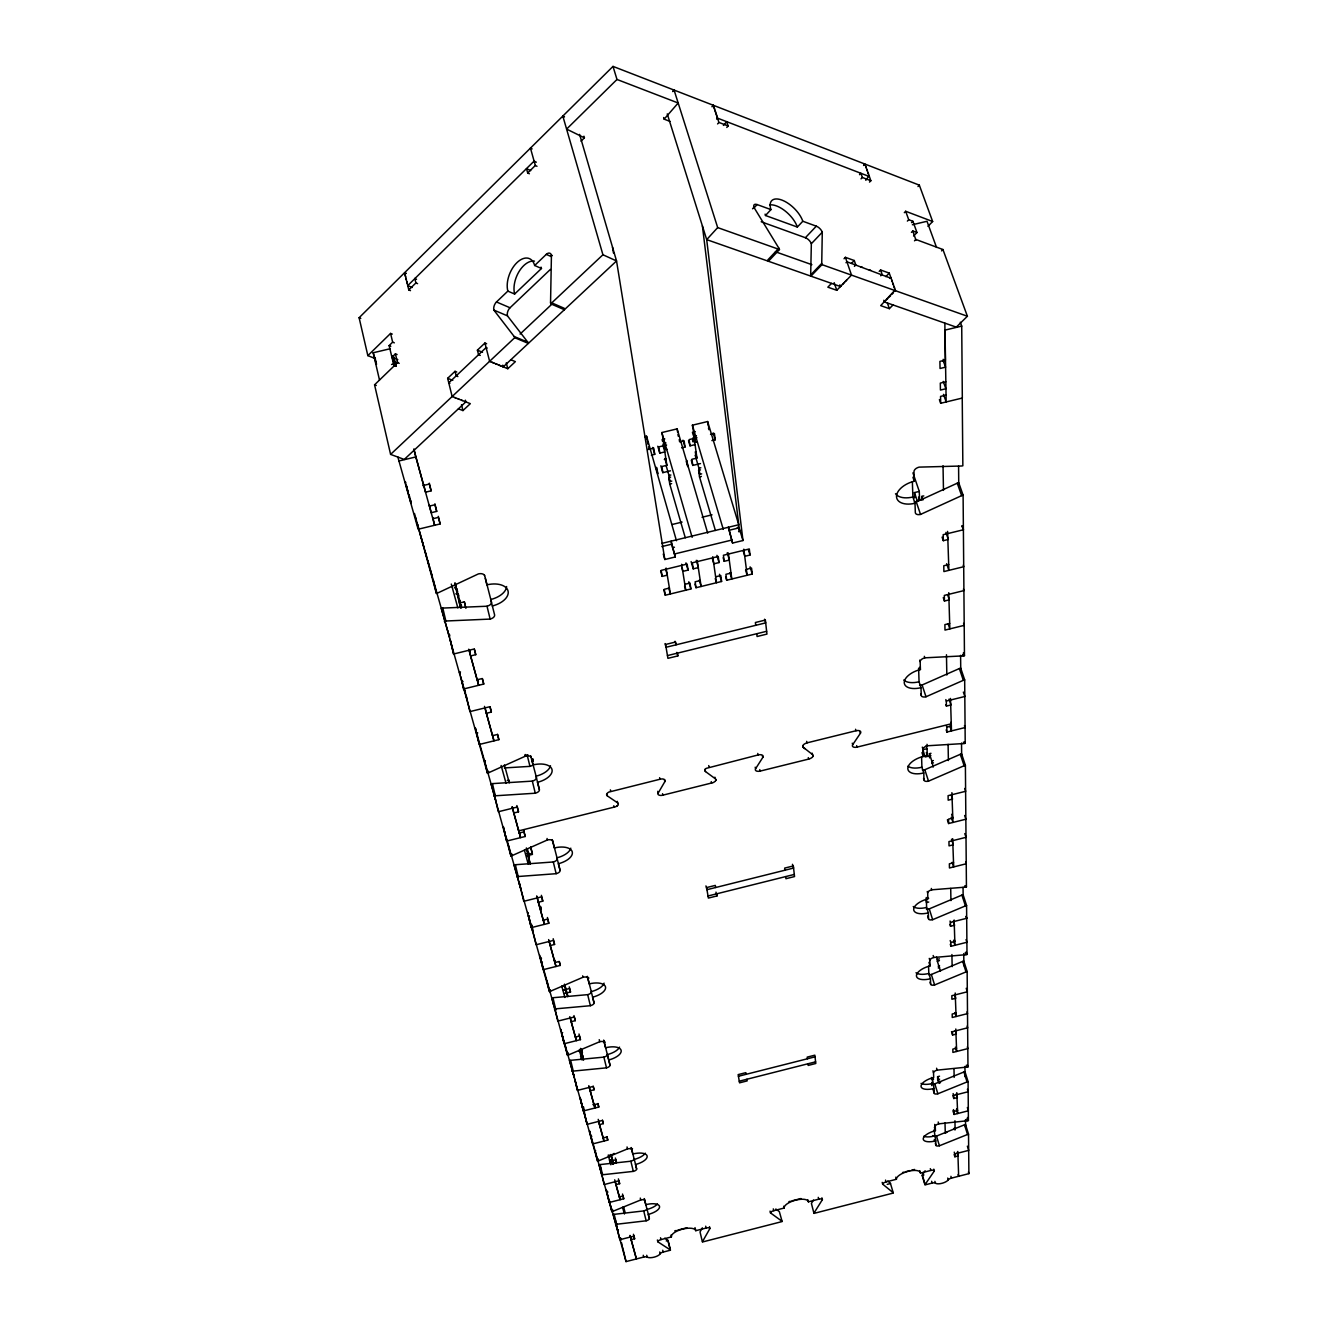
<?xml version="1.0" encoding="UTF-8"?>
<svg xmlns="http://www.w3.org/2000/svg" width="1328" height="1328" viewBox="0 0 1328 1328"><rect width="100%" height="100%" fill="white"/><g stroke="black" fill="none" stroke-linecap="round" stroke-linejoin="round"><path stroke-width="1.5" d="M822.281 232.201L811.342 243.721L810.678 274.946A6.042 2.955 45 0 0 810.927 276.158L821.982 264.637A6.059 2.938 45 0 1 821.733 263.409L822.281 232.201A6.009 2.872 44.7 0 0 816.305 226.175L802.809 221.245A21.215 10.209 44.4 0 0 781.727 200.013A21.215 10.209 44.4 0 0 770.937 209.608L765.492 215.501L797.348 227.055L802.809 221.245M550.556 302.336L564.184 308.262A6.175 3.685 -67.8 0 0 564.383 309.723L550.755 303.813A6.192 3.669 -67.8 0 1 550.556 302.336L551.435 255.175A6.159 3.619 -67.5 0 0 546.289 254.378L534.669 265.484A21.348 12.467 -67.9 0 0 517.024 262.562A21.348 12.467 -67.9 0 0 507.844 291.114L496.473 301.971A6.059 3.519 -68.4 0 0 493.867 310.088L514.202 336.532A6.109 3.586 -68.6 0 1 514.716 337.694L528.361 343.404A6.076 3.602 -68.6 0 0 527.847 342.242L507.445 315.848L493.867 310.088M715.908 779.719L715.892 780.051A4.947 2.507 -15.7 0 1 715.709 780.549M813.101 755.831L813.068 755.997A4.93 2.49 -16.8 0 1 812.869 756.495M812.122 753.125L812.553 754.586A4.748 2.407 -16.8 0 1 810.943 758.222L809.582 758.819A4.748 2.407 -16.8 0 1 808.752 759.068L759.931 771.153A4.748 2.407 -16.2 0 1 755.615 768.68L762.836 757.375A4.781 2.44 -16.2 0 0 758.205 754.918L706.23 768.364A4.797 2.44 -15.7 0 0 705.351 771.452L715.659 779.005A4.764 2.407 -15.7 0 1 713.053 782.64L662.373 795.289A4.764 2.407 -15.1 0 1 659.203 795.173L658.373 794.725A4.764 2.407 -15.1 0 1 657.858 793.613L664.863 781.611L664.448 780.117M802.892 745.622L802.826 745.788A4.615 2.341 -16.8 0 0 802.726 746.286M702.346 1227.836L700.039 1231.936L702.429 1241.995L782.142 1221.561L779.337 1211.617L775.801 1209.011M702.495 1241.597L709.949 1228.466L709.467 1226.64M813.466 1200.064L811.408 1203.4L813.964 1213.394L893.312 1193.042L890.358 1183.148L887.768 1181.024M814.047 1212.979L822.397 1199.632L821.883 1197.823M950.848 722.332L951.329 723.793L856.842 747.166A4.748 2.39 -17.3 0 1 852.725 744.643L860.428 733.255L859.963 731.778M925.135 1170.748L922.279 1174.965L925.118 1184.476L934.348 1170.947L933.8 1169.155M672.765 91.599L674.076 90.072L717.684 227.603L779.47 249.531L768.447 261.267A6.142 3.038 44.4 0 0 767.833 259.906L778.855 248.17L753.922 207.334A6.125 2.971 44.1 0 1 757.109 204.562L770.937 209.608M673.196 91.084L674.076 90.072L674.325 90.885M670.009 121.379L664.149 119.155L678.176 103.003L616.989 79.464L613.005 66.4L359.108 317.724L367.839 355.622L375.426 358.626M712.455 106.29L713.335 105.294L713.601 106.091M712.024 106.788L713.335 105.294L718.913 122.425L728.109 125.961L726.781 127.455M716.639 119.138L717.253 117.329M717.585 123.936L718.913 122.425M723.395 125.396L726.715 121.678L728.109 125.961M717.684 227.603L706.695 239.621L742.966 540.529L732.558 543.052L728.375 527.266L732.558 543.052M752.561 208.811L753.922 207.334M753.706 208.264L757.109 204.562M863.598 165.469L865.209 164.838M864.03 165.004L864.926 164.058L870.853 180.724L869.508 182.119M859.531 174.682L860.876 173.271L862.353 177.454L870.853 180.724M761.21 221.776L805.382 237.712L816.305 226.175M861.025 178.865L862.353 177.454M869.093 175.761L865.806 180.293M810.678 274.946L821.733 263.409M844.027 258.761L845.405 257.333L854.269 260.52L855.796 264.936L854.419 266.364M917.997 186.534L919.325 185.14L613.005 66.4M846.002 262.728L846.932 261.765L891.105 278.316M831.527 283.395L827.842 287.18L836.773 290.301L851.514 275.112L845.405 257.333M851.497 263.376L854.269 260.52M904.318 212.679L905.679 211.285L932.654 221.51L927.94 226.324M842.516 284.391L843.894 282.964M845.272 281.536L846.666 280.108M667.254 113.893L706.695 239.621L840.441 286.516L841.139 285.802M907.373 221.095L908.717 219.701L905.679 211.285M911.539 222.656L912.9 221.278L908.717 219.701M911.423 232.35L912.784 230.956L916.967 232.533L913.581 236.002M879.202 271.393L880.58 269.982L889.262 273.103L895.487 290.716L894.79 291.43M914.494 240.833L915.855 239.455L942.93 249.515L967.398 316.247L956.276 327.136L884.382 301.921L883.801 300.277M880.746 275.792L882.124 274.381L880.58 269.982M885.809 276.622L889.262 273.103M889.893 278.432L890.822 277.486M886.457 299.829L887.851 298.435M889.229 297.04L890.623 295.629M892.001 294.235L893.395 292.824M941.569 250.892L942.93 249.515M895.188 289.886L880.696 305.639L889.362 308.66L893.047 304.959M417.59 283.644L415.913 282.93L414.851 278.598L534.088 161.12L536.329 162.199M616.989 79.464L566.608 129.098L584.403 137.83L581.017 141.15M412.228 287.479L407.746 285.603L415.382 278.083M410.485 290.633L408.792 289.919L415.913 282.93M529.374 173.769L527.697 172.972L535.317 165.485L530.453 148.105L532.13 148.919M367.839 355.622L390.581 333.428L392.275 334.108M394.101 366.279L389.121 345.595L392.64 342.159L390.581 333.428M397.105 354.543L395.412 353.862L391.876 357.282L397.802 359.639M465.381 400.176L465.813 401.886L404.26 459.438L390.598 454.392L374.562 384.821L397.504 362.677L395.412 353.862M507.844 291.114L514.633 294.036L541.459 268.488A21.314 12.483 -67.9 0 0 541.011 267.127M507.445 315.848A6.026 3.536 -68.3 0 1 510.035 307.764L550.39 269.418M458.409 408.808L462.941 410.568L470.328 403.662L452.151 396.524L447.652 378.314L455.039 371.325L456.749 372.006M480.271 355.406L478.561 354.709L477.399 350.16L484.919 343.039L486.629 343.753M390.598 454.392L514.716 337.694M550.755 303.813L602.929 254.76L562.823 116.067L563.952 116.615M520.095 334.058L552.548 303.548M502.416 366.511L503.262 366.86L616.541 260.952L579.606 134.41M484.919 343.039L489.617 361.299L507.794 368.719L515.38 361.631L510.848 359.772M812.553 754.586L803.174 747.266A4.781 2.424 -16.8 0 1 804.204 744.145L805.714 743.298A4.781 2.424 -16.8 0 1 807.125 742.833L856.012 730.749A4.781 2.424 -17.4 0 1 860.428 733.255M518.352 829.369L518.717 830.863L615.594 806.76A4.764 2.424 -14.5 0 0 618.035 803.158L607.278 795.837A4.797 2.457 -14.5 0 1 608.822 792.086L660.879 779.021A4.797 2.44 -15.1 0 1 664.863 781.611M914.394 502.183A5.329 3.005 -19.4 0 0 916.287 501.951L957.256 483.193A5.329 3.005 -20 0 1 958.716 482.695L963.099 495.161L964.46 655.667A4.93 2.556 -18.9 0 1 963.115 655.883L924.836 657.825A4.93 2.556 -18.5 0 0 920.155 661.643L920.42 669.528A17.098 8.815 -18.3 0 0 904.252 682.675A17.098 8.815 -18.3 0 0 921.001 687.688L921.25 695.374A4.847 2.473 -18.3 0 0 925.998 696.768L963.331 680.318A4.847 2.473 -18.8 0 1 964.676 679.87L960.692 668.1A4.831 2.49 -18.8 0 0 959.364 668.548L922.113 684.999A4.831 2.49 -18.3 0 1 919.557 685.198M912.369 481.865L912.884 497.004L915.009 503.262L915.324 512.575A5.329 2.988 -19.4 0 0 920.536 514.417L961.638 495.643A5.345 2.988 -20 0 1 963.099 495.161M484.554 575.14L491.443 602.016A5.362 3.054 -13.2 0 1 487.011 606.232L442.822 608.075A5.378 3.071 -12.6 0 0 441.294 608.324L487.426 773.128A4.963 2.606 -13.1 0 0 488.77 772.68L525.656 756.047A4.963 2.606 -13.6 0 1 531.134 757.392L536.429 777.511A4.864 2.523 -13.6 0 1 532.329 781.113L492.439 783.62A4.88 2.523 -13.1 0 0 491.045 783.852L510.931 855.962A4.731 2.357 -13.3 0 0 512.226 855.547L547.418 839.96A4.731 2.357 -13.7 0 1 552.597 841.122L552.232 839.628M922.379 769.941A4.598 2.258 -17.9 0 0 924.819 769.725L960.327 754.304A4.615 2.258 -18.3 0 1 961.588 753.889L965.39 765.31L966.435 886.938A4.299 1.959 -17.8 0 1 965.24 887.154L931.775 889.81A4.299 1.959 -17.4 0 0 927.674 892.881L927.874 898.923A14.957 6.773 -17.3 0 0 913.681 909.514A14.957 6.773 -17.3 0 0 928.322 912.867L928.521 918.76A4.233 1.909 -17.3 0 0 932.654 919.69L965.423 905.895A4.25 1.909 -17.7 0 1 966.585 905.513L963.082 894.707A4.233 1.909 -17.7 0 0 961.92 895.089L929.251 908.883A4.233 1.909 -17.3 0 1 926.346 909.033M923.541 778.507L924.006 779.934A4.615 2.241 -17.9 0 0 928.521 781.146L964.128 765.725A4.615 2.241 -18.3 0 1 965.39 765.31M552.548 840.392L557.212 858.635A4.631 2.291 -13.8 0 1 553.295 861.972L515.364 864.727A4.648 2.307 -13.3 0 0 514.052 864.96L549.427 991.535A4.349 1.992 -13.6 0 0 550.605 991.153L583.009 977.259A4.333 1.992 -14 0 1 587.723 978.122L587.374 976.727M587.374 976.329L591.325 991.734A4.266 1.942 -14 0 1 587.673 994.655L552.963 997.726A4.266 1.942 -13.6 0 0 551.751 997.942L567.504 1055.229A4.167 1.826 -13.7 0 0 568.633 1054.864L599.725 1041.716A4.15 1.826 -14.1 0 1 604.207 1042.48M580.718 1053.436L582.477 1052.706M928.853 974.686A4.05 1.76 -17.1 0 0 931.343 974.47L962.667 961.422A4.05 1.76 -17.4 0 1 963.796 961.057L967.149 971.548L967.963 1066.899A3.818 1.544 -17.1 0 1 966.9 1067.098L937.17 1070.136A3.818 1.56 -16.8 0 0 933.518 1072.675L933.684 1077.456A13.297 5.362 -16.8 0 0 921.034 1086.238A13.297 5.362 -16.8 0 0 934.032 1088.479L934.182 1093.16A3.768 1.511 -16.8 0 0 937.867 1093.774L967.05 1081.938A3.768 1.511 -17 0 1 968.079 1081.606L964.975 1071.646A3.768 1.511 -17 0 0 963.929 1071.978L934.812 1083.831A3.768 1.511 -16.8 0 1 931.575 1083.797M930.032 982.172L930.646 984.148A4.067 1.743 -17.1 0 0 934.613 984.961L966.02 971.913A4.067 1.743 -17.4 0 1 967.149 971.548M572.069 1071.314A4.1 1.776 -13.8 0 1 573.231 1071.098L606.498 1067.845A4.1 1.776 -14.1 0 0 610.017 1065.139L607.377 1054.399A4.084 1.776 -14.1 0 1 603.875 1057.121L570.658 1060.325A4.1 1.793 -13.8 0 0 569.496 1060.541L597.567 1161.137A3.851 1.577 -14 0 0 598.613 1160.805L627.513 1148.886A3.851 1.577 -14.2 0 1 631.63 1149.467M601.484 1174.981A3.801 1.527 -14 0 1 602.563 1174.765L633.34 1171.379A3.801 1.527 -14.2 0 0 636.643 1168.955L634.137 1158.796A3.785 1.527 -14.2 0 1 630.85 1161.22L600.123 1164.573A3.801 1.544 -14 0 0 599.044 1164.772L611.893 1211.634A3.702 1.461 -14.1 0 0 612.905 1211.302L640.743 1199.964A3.702 1.461 -14.3 0 1 644.711 1200.462M934.265 1136.336A3.619 1.411 -16.6 0 0 936.489 1136.087L964.526 1124.799A3.635 1.411 -16.9 0 1 965.522 1124.484L968.527 1134.178L968.892 1173.637L951.462 1178.119A3.536 1.328 -16.6 0 0 948.275 1179.845A7.072 2.656 -16.5 0 1 941.901 1183.314A7.072 2.656 -16.5 0 1 935.427 1183.148A3.536 1.328 -16.5 0 0 932.19 1183.065L924.985 1184.908L922.147 1175.396L923.939 1174.948M935.327 1143.408L935.875 1145.234A3.635 1.394 -16.6 0 0 939.427 1145.765L967.531 1134.494A3.635 1.394 -16.8 0 1 968.527 1134.178M615.528 1224.449A3.669 1.411 -14.1 0 1 616.574 1224.25L646.155 1220.797A3.652 1.411 -14.3 0 0 649.342 1218.523L646.919 1208.646A3.652 1.428 -14.3 0 1 643.731 1210.92L614.183 1214.34A3.652 1.428 -14.1 0 0 613.154 1214.539L626.036 1261.6L643.698 1257.068A3.552 1.345 -14.3 0 1 647.184 1257.101A7.121 2.673 -14.4 0 0 654.123 1257.151A7.121 2.673 -14.4 0 0 660.182 1253.765A3.552 1.345 -14.4 0 1 663.203 1252.072L670.474 1250.196L668.067 1240.535L666.258 1240.999M602.696 1174.151L601.767 1174.384L601.103 1171.993M956.226 1093.874L957.372 1097.592L953.77 1098.505L953.72 1095.434L968.212 1091.732L967.398 1089.275M614.698 1179.828L615.993 1184.642L619.645 1183.696L618.4 1178.882M607.543 1191.764L606.464 1190.519M607.792 1192.195L606.896 1192.411L607.543 1194.735M967.348 1107.519L968.361 1110.789L954.068 1114.441L954.019 1111.436L957.588 1110.523L957.023 1108.681M622.517 1194.038L623.745 1198.769L609.253 1202.471L606.448 1190.751M614.15 1215.137L614.217 1217.859M954.168 1129.514L955.463 1127.904M945.32 1133.315L947.146 1131.854M615.711 1221.146L614.366 1218.44M616.889 1227.437L616.59 1223.752M617.503 1229.877L618.383 1229.662M630.236 1236.003L631.132 1239.688L634.635 1238.792L633.904 1236.119L619.827 1239.721L617.288 1229.064M957.222 1152.272L958.318 1155.875L954.865 1156.771L954.815 1153.932L968.693 1150.38L967.365 1146.18M674.773 1230.873L676.301 1230.492M677.811 1230.11L686.925 1227.769M788.898 1201.641L790.426 1201.259M791.936 1200.861L801.016 1198.537M902.525 1172.541L904.036 1172.143M905.547 1171.761L910.062 1170.599M911.556 1170.217L914.577 1169.453M657.393 1239.987L657.841 1241.813A3.586 1.361 -14.4 0 1 660.995 1239.605L671.42 1236.916A12.566 4.781 -14.6 0 1 682.509 1229.13A12.566 4.781 -14.6 0 1 695.756 1230.691L706.181 1228.018A3.586 1.361 -14.8 0 1 709.949 1228.466M781.926 1221.212L770.522 1212.929A3.569 1.361 -15.3 0 1 773.776 1210.688L784.167 1208.032A12.516 4.764 -15.5 0 1 795.605 1200.163A12.516 4.764 -15.5 0 1 808.387 1201.823L818.778 1199.167A3.569 1.361 -15.6 0 1 822.397 1199.632M893.146 1192.677L882.705 1184.178A3.569 1.361 -16.1 0 1 886.058 1181.92L896.4 1179.264A12.5 4.748 -16.3 0 1 908.203 1171.313A12.5 4.748 -16.3 0 1 920.52 1173.089L930.862 1170.433A3.569 1.345 -16.5 0 1 934.348 1170.947M887.22 1184.36L890.524 1183.514M589.333 1087.2L590.18 1090.753L594.097 1089.757L593.234 1086.221M584.984 1115.603L583.556 1106.971M592.886 1104.597L594.33 1104.232L595.044 1106.855M956.011 1013.081L952.193 1014.044L952.259 1017.48L967.548 1013.613L967 1011.886M581.332 1102.821L583.274 1110.972L598.795 1107.037L597.949 1103.518M738.434 1076.261L815.043 1056.839M739.264 1081.191L815.608 1061.836M598.231 1119.355L599.492 1124.6L603.31 1123.621L602.464 1120.135M951.512 1031.607L952.574 1035.01L956.343 1034.064L955.28 1030.644M591.74 1136.469L590.578 1134.71M956.575 1048.174L952.84 1049.12L952.906 1052.407L967.83 1048.605L967.299 1046.929M606.946 1136.635L607.792 1140.088L592.637 1143.939L589.549 1130.958L590.329 1133.631M608.855 1155.377L611.677 1154.663M612.54 1154.447L614.1 1153.418M609.353 1156.605L611.262 1156.124L611.544 1157.219M609.436 1160.207L611.395 1159.709L612.507 1163.926M940.589 1082.32L938.647 1082.818L937.684 1079.681L937.601 1076.709L939.527 1076.211M610.05 1161.087L613.071 1160.307M609.834 1161.319L615.81 1159.792L616.557 1162.548L613.138 1163.411L610.764 1154.779M933.584 1079.1L931.609 1079.747L931.609 1077.489M610.199 1163.029L612.158 1162.531M937.684 1079.681L939.61 1079.183M590.744 1135.473L600.903 1171.462L600.787 1167.893M556.216 1009.811L555.187 1010.077L554.755 1008.566L557.81 1021.116L574.294 1016.982L575.29 1020.651L571.189 1021.68L570.359 1018.227M953.305 921.217L954.583 925.234L950.533 926.263L950.466 922.379L966.734 918.295L966.087 916.27L966.701 918.312M562.64 1032.537L561.628 1032.786L564.234 1043.725L580.452 1039.625L578.991 1033.997M966.037 939.61L966.933 942.266L950.914 946.3L950.848 942.515L954.849 941.519L954.218 939.51M579.406 1049.635L580.834 1049.269L583.54 1060.259M940.473 971.166L937.319 961.157L937.286 959.397L939.394 958.866M579.157 1051.477L581.465 1050.73L581.183 1049.684M937.319 961.157L939.444 960.625M580.635 1052.905L582.013 1052.54M580.519 1056.457L582.66 1055.909L583.108 1057.569L580.967 1058.101M938.182 966.22L939.577 965.871M938.215 967.963L939.626 967.614M574.692 1078.834L577.448 1090.404L593.184 1086.42L594.097 1089.757M531.881 927.774L532.13 925.184M529.357 919.706L531.233 927.641L548.813 923.259L547.418 917.499M947.395 819.791L948.607 823.526L965.888 819.21L964.626 815.492M533.026 929.002L532.163 928.969L533.209 932.588M708.023 895.985L794.293 874.438M716.655 893.827L717.004 895.919L708.372 898.077L706.596 887.569L715.294 885.411L715.626 887.519M549.344 941.735L550.257 945.536L554.573 944.457L553.195 938.747M540.23 956.841L541.509 958.368M542.405 962.119L541.558 962.086M953.57 862.752L949.371 863.814L949.454 867.981L966.269 863.764L965.672 861.938M559.37 961.655L560.267 965.423L543.169 969.689L540.048 956.492M562.541 986.538L564.715 985.99M563.371 989.974L565.545 989.426L566.492 992.929L564.433 984.363M928.753 902.027L926.612 902.559L926.496 898.873L928.637 898.326M563.769 989.974L569.563 988.53L570.509 992.033L564.317 993.477M505.487 836.092L506.665 841.072L525.207 836.491L523.763 830.515M946.183 729.869L946.897 732.043L965.124 727.545L964.477 725.603M922.943 753.076L922.844 749.722L927.06 748.677L926.131 745.821M525.888 853.771L527.498 853.373L529.142 859.349M929.534 757.89L929.417 753.69L930.994 753.308M526.336 848.011L528.079 854.402L532.362 853.34L530.636 846.949L532.428 854.402L526.685 855.813M923.06 756.429L927.276 755.383L927.06 748.677M930.845 755.566L925.184 756.977L922.844 749.722M527.681 861.241L529.291 860.843L530.121 863.98M933.136 767.136L931.775 760.961L933.368 760.562M528.262 863.366L529.872 862.968M931.841 763.202L933.435 762.803M536.96 896.433L538.338 902.243L542.787 901.131L541.392 895.321M529.606 916.237L528.561 915.673M507.296 780.499L508.923 780.1L509.371 781.96M494.995 794.609L493.817 793.58L494.663 796.119M512.376 806.976L513.803 813.002L518.501 811.856L517.206 807.075L498.332 811.74L496.191 802.66M949.072 699.109L951.031 704.952L946.416 706.098L946.316 701.068L964.858 696.486L963.364 692.087M513.803 813.002L519.298 833.005L523.946 831.843L525.207 836.491M946.897 732.043L946.814 727.163L951.363 726.034L950.881 724.573M460.169 674.79L459.538 672.167L460.484 671.935M463.024 681.629L461.779 680.55M948.756 564.549L943.776 565.761L943.893 571.571L963.763 566.707L963.232 565.18M463.489 689L483.741 684.053L482.446 678.641M667.453 655.584L766.638 631.298M677.396 653.16L677.844 655.916L667.918 658.339L665.577 644.462L675.587 642.022L676.035 644.81L675.039 641.275M485.118 707.924L486.38 713.285L491.36 712.074L490.082 706.712M943.262 597.583L944.44 601.036L949.321 599.841L947.561 594.662M476.652 732.492L477.748 732.923M949.703 623.43L944.889 624.625L944.988 630.086L964.244 625.355L963.564 623.347M497.602 734.351L498.863 739.663L479.242 744.477L476.32 732.077L494.697 796.7M454.375 587.889L456.201 587.457L455.305 583.457L456.367 587.291M661.693 543.434L738.766 524.743L707.641 421.54L692.386 425.192L695.407 442.407L697.3 441.942M455.803 593.882L457.679 593.417M737.339 527.448L738.302 527.216M661.859 546.588L671.619 544.214L671.138 541.143L675.255 556.963L664.83 559.503L663.27 554.025M728.757 530.353L739.132 527.83L742.966 540.529M672.499 547.7L674.441 547.236M738.6 531.665L739.58 531.432L702.412 225.926M454.84 583.855L459.405 603.061L464.352 601.85L465.248 605.219M914.627 497.884L914.444 492.588L919.291 491.41L912.934 472.851M674.79 553.909L732.176 539.965M922.064 500.042L921.964 496.357L923.79 495.908M922.96 499.046L917.133 500.457L914.444 492.588M916.353 501.005L919.574 500.224L919.291 491.41M660.647 570.94L662.174 576.385L667.353 575.14L665.809 569.695M662.174 576.385L661.195 570.376L687.14 564.068L688.053 570.094L682.874 571.355L681.845 567.737M691.124 561.595L693.216 568.849L698.379 567.587L696.287 560.35M693.216 568.849L692.32 562.806L718.232 556.498L719.046 562.557L713.883 563.819L712.289 558.391M723.146 557.694L724.208 561.312L729.371 560.051L727.229 552.83M724.208 561.312L723.411 555.253L749.307 548.962L750.021 555.038L744.859 556.283L743.232 550.871M449.91 635.232L448.632 634.137M669.445 588.055L664.299 589.3L665.278 595.21L690.892 588.968L689.996 583.042L684.866 584.303M700.271 580.552L695.142 581.797L696.005 587.723L721.585 581.481L720.789 575.555L715.659 576.8M731.047 573.049L725.918 574.31L726.698 580.236L752.262 574.028L751.548 568.069L746.436 569.314M452.317 648.678L453.562 654.023L474.196 648.994L475.756 654.687L470.61 655.932L469.315 650.471M962.003 525.622L963.447 529.756L943.195 534.686L943.312 540.679L948.341 539.45L945.918 532.412M666.938 449.262L665.029 449.711L664.083 443.436L665.975 442.971M694.544 436.099L696.436 435.65M647.898 449.511L653.741 448.1L654.737 454.342L651.367 455.155M666.59 445.013L658.804 446.889L659.784 453.13L664.83 451.918L662.821 445.029M680.202 441.743L684.103 440.796L684.999 447.055L681.629 447.868M696.934 437.709L689.149 439.585L690.029 445.843L695.075 444.631L693.033 437.759M710.53 434.439L714.414 433.509L715.228 439.784L711.874 440.597M429.309 506.117L434.92 504.773L436.713 511.38L431.185 512.708L429.376 505.105M945.802 381.8L940.307 383.111L940.44 390.067L945.868 388.755L943.245 381.418M664.349 459.455L666.208 458.99M695.158 452.018L696.104 451.802M432.845 518.733L438.356 517.405L440.132 523.946L418.137 529.241L397.836 456.981M945.968 395.097L940.556 396.408L940.689 403.264L962.319 398.051L961.721 326.107L960.31 322.223M664.83 451.918L666.872 465.315L661.859 466.526L662.821 472.652L670.507 470.793M695.075 444.631L696.934 458.077L691.921 459.272L692.784 465.414L700.47 463.572M671.785 481.085L669.91 481.533L668.98 475.457L670.856 475.009M701.682 473.864L699.806 474.328L698.96 468.22L700.835 467.771M685.281 537.757L669.76 484.089L668.748 477.532L670.623 477.084M715.394 530.453L699.524 476.901L698.628 470.328L700.487 469.88M669.76 484.089L671.619 483.641M699.524 476.901L701.383 476.453M672.101 524.51L682.094 522.087M702.047 517.256L712.04 514.832M398.765 461.015L415.847 456.932L434.638 525.274L432.779 517.405M961.721 326.107L945.005 330.108L946.167 401.936L943.478 394.366M422.868 485.567L424.147 486.214M943.312 361.465L945.353 360.037L944.855 323.136M945.403 360.071L939.909 361.399L940.041 368.487L945.569 367.159L943.245 360.701M644.661 436.68L646.57 436.215L676.467 540.712M664.083 443.436L661.859 432.546L677.131 428.861L707.691 533.142M429.309 483.176L431.119 490.829L425.475 492.19L423.898 485.484M662.904 439.385L664.797 438.937M693.332 432.065L695.241 431.617M379.493 380.007L373.185 352.767L389.967 348.783M912.386 224.747L926.994 221.278L936.539 247.44M393.005 356.286L394.831 362.992L397.902 362.262M391.561 364.486L395.18 363.623L395.877 366.229M935.875 1145.234L935.742 1140.885A12.799 4.98 -16.6 0 1 923.226 1138.943A12.799 4.98 -16.6 0 1 935.41 1130.676L935.261 1126.244A3.685 1.444 -16.7 0 1 938.763 1123.853L967.398 1120.732A3.685 1.428 -16.9 0 0 968.411 1120.533L968.079 1081.606M554.39 1009.064A4.283 1.926 -13.7 0 1 555.602 1008.848L590.379 1005.711A4.266 1.926 -14 0 0 594.048 1002.806L591.242 991.618A15.04 6.872 -14 0 0 604.074 983.135M930.646 984.148L930.463 978.736A14.326 6.225 -17.1 0 1 916.436 975.814A14.326 6.225 -17.1 0 1 930.048 965.921L929.866 960.376A4.133 1.809 -17.2 0 1 933.8 957.505L965.871 954.683A4.117 1.793 -17.5 0 0 967 954.483L966.585 905.513M516.824 876.729A4.665 2.291 -13.3 0 1 518.152 876.513L556.15 873.691A4.648 2.274 -13.8 0 0 560.084 870.371L556.947 857.822A16.384 8.151 -13.8 0 0 570.791 848.16M493.916 796.02A4.88 2.523 -13.1 0 1 495.311 795.787L535.284 793.214A4.88 2.507 -13.6 0 0 539.384 789.612L536.014 776.199A17.198 8.981 -13.6 0 0 550.489 765.775M924.006 779.934L923.773 772.962A16.285 8.001 -17.9 0 1 907.821 768.613A16.285 8.001 -17.9 0 1 923.242 756.462L923.01 749.307A4.698 2.324 -18 0 1 927.459 745.772L963.929 743.531A4.681 2.324 -18.5 0 0 965.207 743.315L964.676 679.87M524.892 755.283L527.199 755.151A4.532 2.39 -13.6 0 0 527.996 754.918M504.341 767.933L529.955 766.372A4.548 2.374 -13.6 0 0 533.541 764.164M444.316 621.238A5.395 3.071 -12.6 0 1 445.843 621.006L490.148 619.08A5.362 3.054 -13.3 0 0 494.597 614.864L490.729 599.509A18.957 10.906 -13.3 0 0 506.615 586.528M775.469 251.789L811.889 264.687M821.982 264.637L967.398 316.247M860.76 266.729L862.42 267.31M869.01 269.684L870.653 270.265M717.518 118.142L869.359 176.541M374.562 384.821L376.256 385.469M454.724 397.537L455.57 397.869M458.143 398.881L458.99 399.213M461.546 400.209L462.41 400.541M464.949 401.554L465.813 401.886M447.652 378.314L452.782 380.356M397.504 362.677L399.197 363.341M449.91 383.311L448.781 382.862L486.098 347.587L487.227 348.052M457.878 376.554L456.168 375.857L455.039 371.325M389.121 345.595L390.814 346.276M392.64 342.159L394.333 342.84M359.108 317.724L360.784 318.405M492.19 362.345L493.9 363.042M495.593 363.739L497.303 364.436M499.013 365.134L500.706 365.831M489.617 361.299L490.464 361.648M477.399 350.16L482.529 352.252M514.202 336.532L527.847 342.242M405.737 273.153L404.608 272.688L408.792 289.919M406.285 273.402L404.808 273.485M414.851 278.598L416.527 279.312M496.473 301.971L510.035 307.764M534.669 265.484L541.459 268.488M551.435 255.175L552.282 255.557M546.289 254.378L551.386 256.653M602.929 254.76L616.541 260.952L664.83 559.503M530.685 170.598L526.486 168.623L527.697 172.972M535.317 165.485L536.993 166.282M564.5 116.897L562.823 116.067L563.072 116.881M657.841 1241.813L670.242 1249.864L667.835 1240.203L664.764 1238.177M803.174 747.266L805.034 748.726M919.325 185.14L932.654 221.51M912.9 221.278L916.967 232.533M912.784 230.956L915.955 240.152M866.304 167.942L865.756 166.398M867.416 171.063L866.869 169.503M868.529 174.2L867.981 172.623M892.267 281.619L891.686 279.959M893.445 284.922L892.848 283.262M894.607 288.226L894.026 286.582M939.394 399.612L940.689 403.264M957.256 483.193L961.638 495.643M887.386 303.016L889.362 308.66M962.169 526.237L963.398 529.756M947.578 531.383L948.889 570.343L946.615 563.719M963.431 589.084L963.962 590.595L944.341 595.409L944.44 601.036M942.1 537.159L943.312 540.679M921.964 496.357L923.143 499.809M912.95 477.283L914.295 481.217A18.858 10.69 -19.4 0 0 896.516 496.655A18.858 10.69 -19.4 0 0 915.009 503.262M918.511 497.12L919.574 500.224M948.756 592.686L949.835 628.891L948.142 623.894M916.287 501.951L920.536 514.417M839.877 284.839L840.441 286.516M963.447 652.695L964.46 655.667M962.601 654.405L963.115 655.883M834.183 282.681L836.773 290.301M959.364 668.548L963.331 680.318M964.593 726.101L965.074 727.545M950.499 698.445L951.479 730.915L949.885 726.084M964.726 741.871L965.207 743.315M963.447 742.103L963.929 743.531M945.835 699.59L946.316 701.068M945.918 704.637L946.416 706.098M960.327 754.304L964.128 765.725M924.338 656.331L924.836 657.825M946.333 725.702L946.814 727.163M964.726 788.467L965.655 791.289L948.092 795.671L948.175 800.186L952.541 799.091L951.313 795.323M919.673 660.149L920.155 661.643M919.673 667.303L920.42 669.528M922.113 684.999L925.998 696.768M918.611 668.167L919.059 681.779L921.001 687.688M920.769 693.897L921.25 695.374M951.894 792.683L952.973 822.43L951.28 817.301M964.792 833.619L966.054 837.321L948.956 841.587L949.039 845.87L953.288 844.807L951.479 839.246M951.628 814.313L952.857 818.048L948.541 819.127L948.607 823.526M926.994 744.327L927.459 745.772M929.417 753.69L931.775 760.961M926.346 752.544L927.276 755.383M952.657 838.649L953.687 866.918L952.193 862.32M714.647 109.294L714.115 107.701M715.692 112.515L715.161 110.905M716.738 115.719L716.207 114.108M922.313 747.133L923.01 749.307M965.987 885.577L966.435 886.938M921.997 752.611L923.242 756.462M964.809 885.793L965.24 887.154M924.819 769.725L928.521 781.146M921.582 756.894L921.914 767.219L923.773 772.962M961.92 895.089L965.423 905.895M966.153 951.827L967 954.483M965.24 952.707L965.871 954.683M954.135 920.005L954.948 945.287L953.537 940.838M950.035 921.034L950.466 922.379M962.667 961.422L966.02 971.913M949.902 924.238L950.533 926.263M966.22 988.331L967.348 991.784L951.844 995.718L951.91 999.237L955.778 998.258L954.683 994.805M950.201 940.523L950.848 942.515M950.284 944.291L950.914 946.3M931.326 888.449L931.775 889.81M927.243 891.503L927.674 892.881M967.116 1026.096L967.664 1027.806L952.525 1031.657L952.574 1035.01M929.251 908.883L932.654 919.69M926.346 901.729L926.612 902.559M955.197 992.995L956.094 1016.501L954.882 1012.633M926.28 897.462L926.612 907.439L928.322 912.867M927.658 916.054L928.521 918.76M936.489 956.89L937.286 959.397M933.169 955.513L933.8 957.505M967.365 1065.023L967.963 1066.899M955.795 1028.984L956.658 1051.444L955.347 1047.228M966.319 1065.222L966.9 1067.098M929.251 958.384L929.866 960.376M963.929 1071.978L967.05 1081.938M928.953 962.385L930.048 965.921M855.547 729.271L856.012 730.749M663.635 117.528L664.149 119.155M931.343 974.47L934.613 984.961M928.571 966.12L928.82 973.457L930.463 978.736M856.66 745.639L857.124 747.1M852.277 743.182L852.725 744.643M967.465 1117.479L968.411 1120.533M966.834 1118.906L967.398 1120.732M956.791 1092.645L957.671 1113.528L956.409 1109.428M964.526 1124.799L967.531 1134.494M953.139 1093.575L953.72 1095.434M952.807 1095.417L953.77 1098.505M953.438 1109.594L954.019 1111.436M952.94 1110.756L954.068 1114.441M936.589 1068.243L937.17 1070.136M968.394 1172.01L968.892 1173.637M954.151 1128.236L954.517 1129.447M937.601 1076.709L939.66 1083.399M957.82 1151.442L958.65 1176.276L958.102 1174.483M932.937 1070.783L933.518 1072.675M934.812 1083.831L937.867 1093.774M954.251 1152.14L954.815 1153.932M932.322 1077.954L934.032 1088.479M954.118 1154.364L954.865 1156.771M931.526 1084.428L931.907 1085.673M932.854 1088.794L934.182 1093.16M938.215 1122.011L938.763 1123.853M950.931 1176.326L951.462 1178.119M934.696 1124.401L935.261 1126.244M934.414 1127.406L935.41 1130.676M936.489 1136.087L939.427 1145.765M947.727 1178.069L948.275 1179.845M934.065 1129.879L935.742 1140.885M933.119 1136.137L932.937 1135.54A3.619 1.411 -16.6 0 0 933.352 1136.104M934.231 1139.773L934.779 1141.582M806.677 741.356L807.125 742.833M713.153 432.911L715.228 439.784M748.378 549.626L750.021 555.038M808.304 757.607L808.752 759.068M708.92 429.674L708.488 427.981M739.015 529.59L739.58 531.432M750.088 566.84L752.262 574.028M934.895 1181.356L935.427 1183.148M743.813 549.161L747.149 575.256L745.572 570.027M930.314 1168.64L930.862 1170.433M764.579 619.23L765.692 622.882L666.058 647.267L665.029 643.582M802.842 745.904L803.291 747.382M931.642 1181.273L932.19 1183.065M919.806 1170.682L920.52 1173.089M692.386 425.192L723.279 529.357M692.419 432.33L693.316 435.352M693.614 436.364L695.407 442.407M728.292 552.929L731.811 578.991L729.952 572.7M393.669 357.265L395.595 365.781M695.407 452.931L696.934 458.077M695.108 455.238L695.407 456.234M695.706 457.23L698.96 468.22M698.628 470.328L699.806 474.328M688.502 440.68L690.029 445.843M691.274 460.285L692.784 465.414M725.636 576.651L726.698 580.236M682.974 440.182L684.999 447.055M716.921 555.336L719.046 562.557M686.277 461.497L687.788 466.626L686.925 460.484M719.477 574.294L721.585 581.481M678.276 436.231L677.944 434.439M679.239 439.518L679.604 441.743M895.786 1177.156L896.4 1179.264M712.754 556.698L716.473 582.743L715.244 578.527M583.938 136.203L584.403 137.83M762.388 755.898L762.836 757.375M885.527 1180.111L886.058 1181.92M792.467 864.312L793.563 868.064L706.961 889.694L705.932 885.909M757.773 753.441L758.205 754.918M882.19 1182.368L882.705 1184.178M661.859 432.546L692.137 537.342M759.782 769.609L760.214 771.087M662.108 439.618L662.689 441.643M663.286 443.652L665.029 449.711M697.2 560.482L701.134 586.478L699.308 580.17M755.2 767.202L755.615 768.68M664.88 458.459L666.872 465.315M666.075 465.431L668.98 475.457M668.748 477.532L669.91 481.533M657.792 446.241L659.784 453.13M660.846 465.796L662.821 472.652M694.976 584.121L696.005 587.723M652.745 447.453L654.737 454.342M685.962 562.856L688.053 570.094M655.849 466.991L657.825 473.847L656.845 467.738M688.817 581.764L690.892 588.968M648.031 444.316L647.4 441.344M648.761 446.855L649.209 449.462M681.646 564.267L685.763 590.213L684.567 585.997M405.604 482.628L405.322 481.782L405.737 483.757M671.619 544.214L675.255 556.963M415.432 517.306L416.212 520.028M417.357 524.095L418.519 528.146M419.665 532.196L420.428 534.902M420.81 536.246L421.59 538.936M422.354 541.625L423.117 544.314M423.499 545.659L424.263 548.348M425.408 552.365L426.537 556.382M427.682 560.399L429.575 567.073M429.957 568.401L432.231 576.385M484.554 575.688A5.478 3.171 -13.2 0 0 478.429 573.895L437.891 592.919A5.478 3.171 -12.5 0 1 436.414 593.417L414.485 513.504M666.075 568.052L670.408 593.965L668.615 587.64M620.541 1238.31L620.823 1239.29L620.541 1237.928M448.764 634.103L449.578 636.975M459.538 672.167L460.135 674.226M460.816 676.633L463.538 689M464.551 689.83L465.514 693.216M475.457 728.292L476.088 730.549M503.312 826.597L503.976 828.921M519.929 885.212L519.165 882.522L519.779 885.311M531.316 925.4L531.897 927.442M539.815 955.363L539.832 955.562M561.113 1030.511L560.731 1029.167L561.163 1030.976M561.678 1032.52L562.458 1035.691M574.061 1076.178L573.347 1073.655L574.26 1077.074M582.826 1107.154L583.623 1109.959M600.107 1168.076L600.937 1171.014M606.215 1189.622L606.249 1189.921M615.926 1223.918L616.69 1226.624M406.351 485.318L407.132 488.04M407.613 489.717L408.377 492.406M409.074 494.896L409.705 497.104M416.892 522.452L449.462 637.158M461.795 680.65L463.007 684.933M463.14 685.563L465.431 693.664L464.584 690.012M465.813 694.843L466.609 697.648M494.979 797.68L495.527 799.639M504.424 830.996L505.221 833.818M505.752 835.694L521.041 889.627M533.424 933.285L528.544 916.104L531.283 927.641M540.529 958.368L554.34 1007.056M562.607 1036.371L574.393 1077.805M581.349 1102.306L587.109 1124.335M607.66 1195.266L610.166 1204.114M610.581 1205.575L616.972 1227.968M407.165 489.335L411.149 503.412L409.987 498.415L411.033 502.416M663.751 589.798L665.278 595.21M714.879 777.179L715.294 778.656M676.848 652.38L677.844 655.916M708.704 765.575L709.135 767.053M373.185 352.767L376.388 364.171M711.244 781.628L711.659 783.105M704.853 769.327L705.483 771.568M818.264 1197.358L818.778 1199.167M807.806 1199.699L808.387 1201.823M715.975 892.15L717.004 895.919M529.324 860.013L530.403 863.964M623.596 1206.936L625.056 1212.281M451.288 584.054L457.845 607.875M469.664 650.737L470.079 652.231M477.366 678.923L478.18 681.895M501.137 765.492L506.068 783.387M524.411 850.202L528.229 864.113M554.34 959.131L555.403 962.966M561.727 986.007L564.881 997.511M579.44 1050.498L582.062 1060.026M594.214 1104.232L594.927 1106.855L594.247 1103.883M608.191 1155.094L610.847 1164.772M622.5 1207.218L624.442 1214.024M470.61 655.932L477.167 679.77L482.23 678.542L483.741 684.053M486.38 713.285L492.539 735.679L497.452 734.467L498.863 739.663M538.338 902.243L543.285 920.188L547.667 919.092L548.813 923.259M550.257 945.536L554.921 962.534L559.204 961.472L560.267 965.423M571.189 1021.68L575.422 1037.068L579.489 1036.056L580.452 1039.625M590.18 1090.753L594.031 1104.763L597.915 1103.784L598.795 1107.037M599.492 1124.6L603.161 1137.947L606.946 1136.984L607.792 1140.088M615.993 1184.642L619.363 1196.86L622.981 1195.93L623.745 1198.769M631.132 1239.688L636.427 1258.944L635.979 1257.118M598.579 1121.43L603.974 1141.051L603.144 1137.598M615.163 1181.737L620.11 1199.699L618.898 1194.968M636.394 1258.944L629.97 1235.389M414.07 450.275L423.682 485.417L429.276 484.073L431.119 490.829M491.36 712.074L489.899 706.712L469.913 711.609L466.975 699.059M542.787 901.131L541.625 896.848L523.763 901.297L521.456 891.569M554.573 944.457L553.461 940.407L536.097 944.739L533.607 934.248M603.31 1123.621L602.447 1120.45L587.076 1124.335L585.15 1116.25M619.645 1183.696L618.865 1180.791L604.174 1184.543L602.497 1177.554M393.37 356.17L396.126 366.296M456.749 588.52L457.562 591.475M458.359 594.413L458.758 595.874M459.953 600.256L460.351 601.717M461.131 604.622L461.53 606.066M564.699 984.579L567.703 995.651M611.029 1154.713L611.527 1156.422M611.743 1157.219L613.519 1164.291M455.006 583.075L456.201 587.457M459.189 598.978L459.986 601.916M460.799 604.854L461.596 607.776M527.349 848.841L529.49 856.743M567.654 996.664L564.599 984.446M610.83 1154.53L611.262 1156.124M454.84 583.224L456.035 587.607L455.637 585.963M456.434 589.068L457.629 593.433M504.408 764.928L509.288 782.806M581.996 1049.734L582.328 1050.963M392.042 356.385L393.603 362.096L392.391 356.917M459.405 603.061L460.783 608.091L459.04 600.273M423.914 485.318L423.599 484.139M783.669 1206.222L784.167 1208.032M659.618 777.693L660.016 779.187M407.015 488.82L406.102 485.284M662.539 793.679L662.938 795.173M773.278 1208.878L773.776 1210.688M657.742 791.305L658.14 792.799M770.041 1211.119L770.522 1212.929M506.267 362.859L507.794 368.719M617.271 801.332L617.653 802.826M502.814 365.15L503.262 366.86M610.365 789.878L610.747 791.372M613.802 805.747L614.2 807.225M606.896 794.343L607.278 795.837M705.716 1226.192L706.181 1228.018M532.81 759.234L533.292 761.11M539.384 789.612L537.508 782.292A17.214 8.964 -13.6 0 0 552 769.493A17.214 8.964 -13.6 0 0 533.059 764.928L531.565 758.819M560.084 870.371L558.391 863.715A16.401 8.134 -13.8 0 0 572.268 851.895A16.401 8.134 -13.8 0 0 554.34 847.961L552.896 842.035M594.048 1002.806L592.603 997.179A15.056 6.856 -14 0 0 605.502 986.87A15.056 6.856 -14 0 0 589.2 983.899L587.823 978.304A15.04 6.872 -14 0 1 588.902 978.055M603.759 1040.239L610.017 1065.139M631.331 1147.84L634.236 1159.41A13.38 5.428 -14.3 0 0 645.325 1153.185M636.643 1168.955L635.498 1164.507A13.38 5.412 -14.3 0 0 647.118 1155.958A13.38 5.412 -14.3 0 0 632.809 1154.015L631.165 1147.541M649.342 1218.523L648.28 1214.406A12.882 5.03 -14.3 0 0 659.518 1206.339A12.882 5.03 -14.3 0 0 645.79 1204.679L644.246 1198.586L647.068 1209.443A12.882 5.03 -14.3 0 0 657.46 1203.981M694.992 1227.636L695.225 1228.549M695.308 1228.865L695.756 1230.691M456.633 589.084L457.479 592.537M670.972 1235.09L671.42 1236.916M461.497 404.741L462.941 410.568M660.531 1237.762L660.995 1239.605M662.755 1250.246L663.203 1252.072M405.588 276.722L405.206 275.095M406.368 279.942L405.986 278.332M407.165 283.179L406.766 281.553M659.734 1251.955L660.182 1253.765M603.709 1040.438L605.568 1047.775A14.425 6.291 -14.1 0 1 621.122 1050.332A14.425 6.291 -14.1 0 1 608.689 1059.976M643.731 1210.92L646.155 1220.797M532.727 758.769L533.242 760.878M640.295 1198.088L640.743 1199.964M630.85 1161.22L633.34 1171.379M627.032 1146.96L627.513 1148.886M530.752 755.848L531.134 757.392M603.875 1057.121L606.498 1067.845M599.227 1039.675L599.725 1041.716M587.673 994.655L590.379 1005.711M582.66 975.848L583.009 977.259M485.318 578.377L486.895 584.868A18.974 10.89 -13.3 0 1 508.043 590.943A18.974 10.89 -13.3 0 1 492.306 605.966M527.199 755.151L529.955 766.372M553.295 861.972L556.15 873.691M547.053 838.483L547.418 839.96M532.329 781.113L535.284 793.214M525.274 754.503L525.656 756.047M646.736 1255.275L647.184 1257.101M487.011 606.232L490.148 619.08M643.267 1255.259L643.698 1257.068M615.379 1158.016L616.557 1162.548M633.888 1235.721L634.635 1238.792M633.456 1234.276L633.904 1236.119M611.013 1154.596L611.577 1156.937M611.395 1159.709L612.457 1164.125M569.264 986.903L570.509 992.033M573.962 1015.588L575.29 1020.651M582.112 1049.867L582.311 1050.697M581.465 1050.73L582.278 1054.15M582.494 1054.996L583.108 1057.569M580.635 1048.406L580.834 1049.269M593.931 1104.066L594.894 1108.017L588.802 1085.64M574.924 1035.027L576.369 1040.654L569.812 1016.634M523.581 830.349L523.946 831.843M528.743 852.891L529.175 854.701M554.025 958.766L555.967 966.502L548.63 939.577M517.239 806.577L518.501 811.856M516.841 805.565L517.206 807.075M621.537 1242.776L622.251 1245.797M622.6 1247.241L624.708 1255.989M624.957 1257.052L626.036 1261.6M620.392 1238.244L620.873 1240.252M526.668 848.542L528.079 854.402M540.562 906.543L541.293 909.531M527.498 853.373L529.291 860.843M540.297 906.31L541.027 909.315M614.183 1214.34L616.574 1224.25M543.235 919.557L544.38 924.371L536.661 896.018M612.457 1209.426L612.905 1211.302M610.249 1204.745L609.502 1201.624A3.702 1.461 -14 0 0 610.199 1201.425M610.399 1205.376L611.893 1211.634M600.123 1164.573L602.563 1174.765M598.148 1158.879L598.613 1160.805M601.136 1171.86L602.231 1176.276M464.352 601.85L465.896 608.357M519.115 831.66L520.543 837.636L512.093 806.727M518.949 831.494L519.298 833.005M595.558 1152.787L595.11 1150.861A3.851 1.577 -13.9 0 0 595.641 1150.695M595.724 1153.418L597.567 1161.137M474.445 649.226L475.756 654.687M581 1100.796L580.104 1097.492L581.017 1101.493M581.216 1102.157L583.307 1110.955M570.658 1060.325L573.231 1071.098M574.941 1079.714L577.481 1090.404M492.456 734.666L493.933 740.875L484.504 706.38M568.135 1052.822L568.633 1054.864M456.882 589.283L457.413 591.524M458.127 594.496L458.841 597.484M565.23 1045.717L566.359 1050.465M566.525 1051.145L567.504 1055.229M456.4 589.134L458.658 598.679M477.997 679.936L478.379 681.579M561.595 1032.802L564.201 1043.725M438.323 516.36L440.132 523.946M477.267 679.504L478.644 685.298L468.751 649.193M552.963 997.726L555.602 1008.848M434.903 503.777L436.713 511.38M550.273 989.758L550.605 991.153M554.44 1007.089L553.427 1003.404L554.108 1006.375M546.92 981.027L549.427 991.535M540.712 958.567L541.16 960.443M528.395 915.639L529.191 918.993M515.364 864.727L518.152 876.513M520.31 886.722L521.223 890.607M511.861 854.053L512.226 855.547M393.32 356.618L394.831 362.992M508.475 845.571L510.931 855.962M504.242 830.598L505.287 835.08M505.47 835.827L506.698 841.072M413.938 448.864L415.847 456.932M503.378 827.128L504.076 830.116M504.308 831.112L505.254 835.096M492.439 783.62L495.311 795.787M494.946 797.381L496.058 801.896M488.405 771.153L488.77 772.68M485.434 764.679L484.537 760.861A4.963 2.606 -13 0 0 485.384 760.595M485.616 765.443L487.426 773.128M476.835 733.139L477.433 735.712M475.358 727.96L476.088 731.047M466.045 695.158L466.775 698.279M442.822 608.075L445.843 621.006M453.612 654.007L450.043 639.183L450.823 642.287M451.072 643.35L452.068 647.616M433.36 580.369L436.414 593.417M406.418 486.131L407.198 489.484M374.911 357.415L376.521 364.337M612.507 247.191L613.47 253.017M746.104 1074.319L745.838 1072.659L738.152 1074.601L739.547 1082.835L747.183 1080.892L746.917 1079.249M646.57 436.215L647.184 440.066M677.131 428.861L677.629 432.297M692.552 440.182L692.784 441.792M707.641 421.54L708.206 425.84M755.748 625.322L755.4 622.5L765.36 620.06L766.953 634.087L757.076 636.51L756.744 633.722M784.914 870.222L784.665 868.097L793.331 865.939L794.542 876.563L785.927 878.704L785.678 876.596M807.391 1058.781L807.192 1057.121L814.844 1055.179L815.79 1063.496L808.188 1065.421L807.988 1063.778M943.195 359.324L943.295 360.519M931.741 1082.32L931.808 1084.428M914.295 481.217L913.979 471.623A5.445 3.121 -19.7 0 1 919.125 467.124L961.356 466.012A5.445 3.088 -20.2 0 0 962.85 465.779L962.236 398.068M945.005 1122.924L945.254 1132.336M943.029 465.763L943.478 490.397M946.466 654.754L946.831 675.022M948.092 744.377L948.391 760.529M950.715 888.449L950.931 900.616M951.91 954.55L952.143 966.651M954.002 1069.189L954.151 1077.39M954.948 1120.749L955.114 1129.929M958.584 466.111L958.75 484.952M960.592 655.351L960.742 669.544M961.522 743.082L961.671 757.226M963.049 887.386L963.165 897.545M963.746 953.587L963.879 965.705M964.941 1066.417L965.058 1076.676M965.506 1119.587L965.589 1127.256M617.586 805.482A4.914 2.49 -14.5 0 1 617.039 805.947M919.059 681.779A17.081 8.831 -18.4 0 1 903.77 680.002M912.884 497.004A18.841 10.707 -19.5 0 1 895.504 493.734M921.914 767.219A16.268 8.034 -17.9 0 1 907.871 766.223M934.265 1136.038A12.782 4.98 -16.6 0 1 923.674 1136.27M932.505 1083.482A13.28 5.378 -16.8 0 1 921.034 1083.399M631.547 1148.886A13.38 5.428 -14.3 0 1 632.493 1148.654M928.82 973.457A14.309 6.242 -17.1 0 1 916.005 972.777M926.612 907.439A14.94 6.789 -17.3 0 1 913.232 906.526M619.529 1047.128A14.425 6.308 -14.1 0 1 607.377 1054.581M604.24 1042.347A14.425 6.308 -14.1 0 1 605.269 1042.098M778.855 248.17A6.159 3.021 44.5 0 1 779.47 249.531M805.382 237.712A5.993 2.888 44.7 0 1 811.342 243.721M765.492 215.501A21.165 10.242 44.4 0 1 765.094 214.123M769.626 204.927A21.165 10.242 44.4 0 1 797.348 227.055M514.633 294.036A21.314 12.483 -67.9 0 1 518.982 271.659A21.314 12.483 -67.9 0 1 534.47 261.135M448.25 632.294L447.934 631.215L448.183 632.277M527.897 913.332L527.598 912.286L527.88 913.481"/></g></svg>
